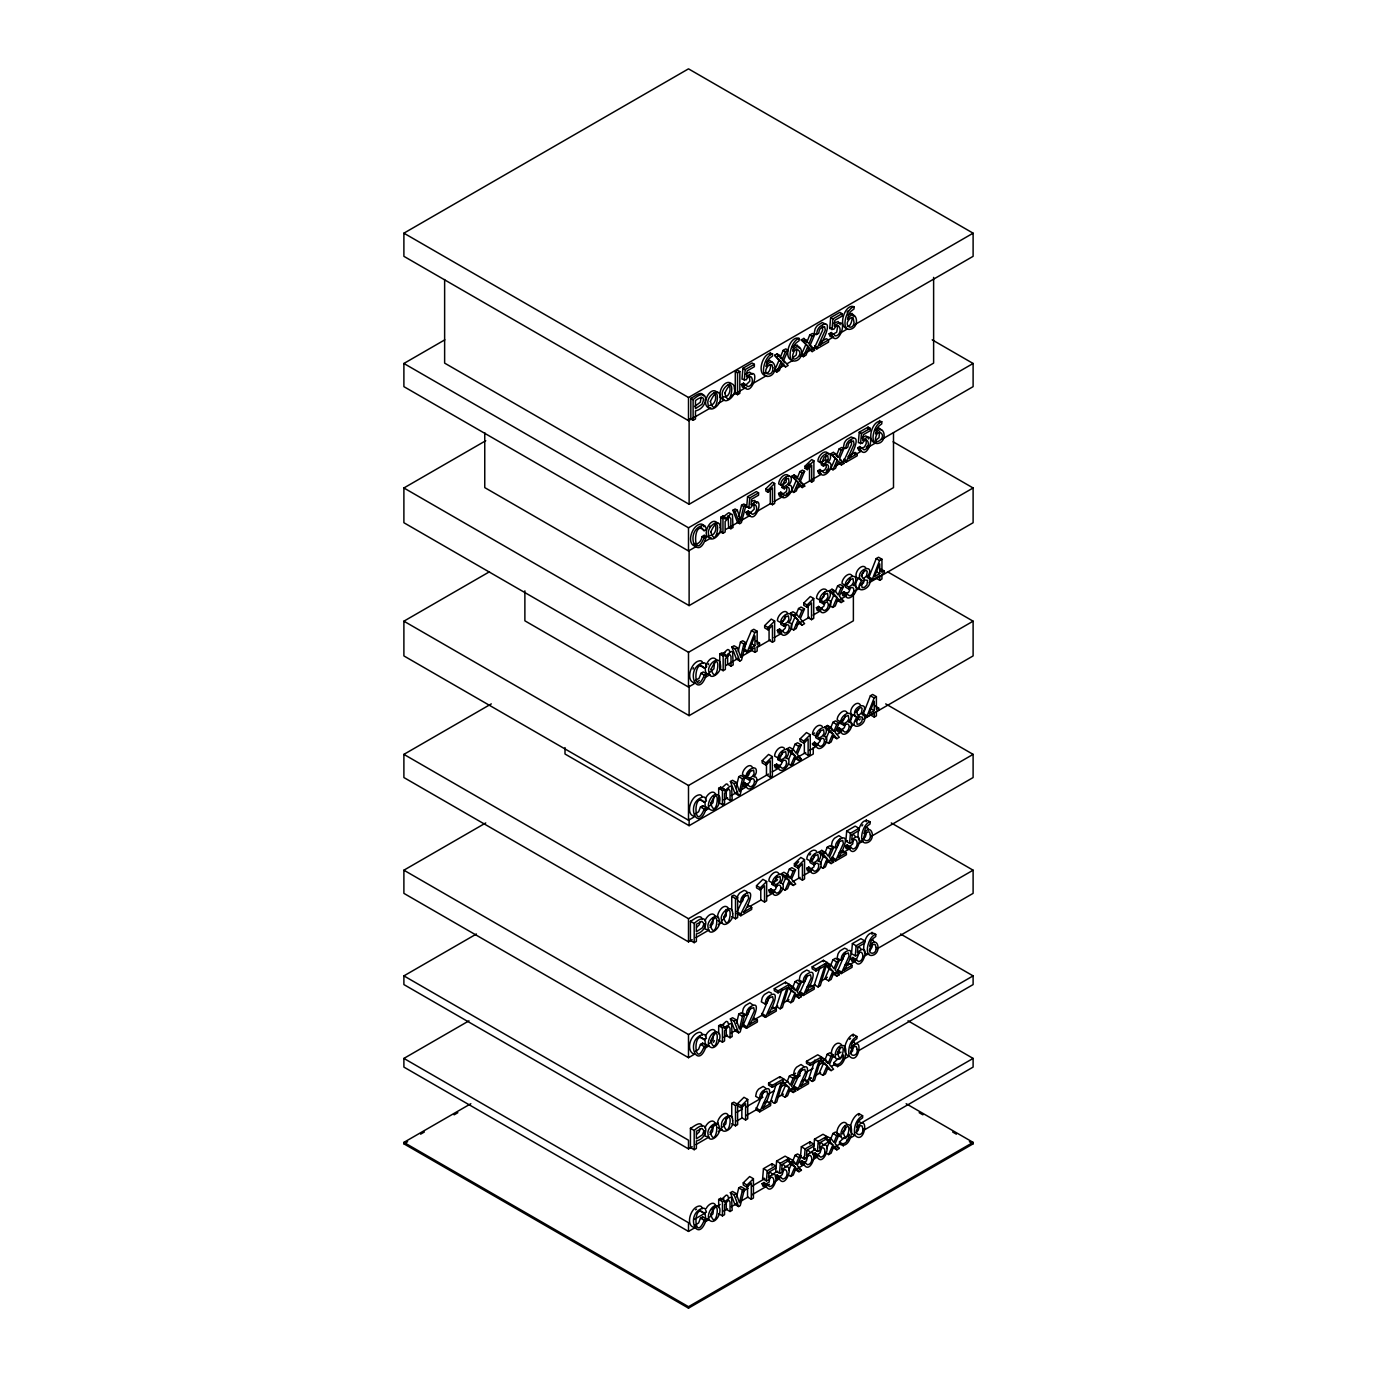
<?xml version="1.0" encoding="UTF-8"?>
<svg xmlns="http://www.w3.org/2000/svg" width="1377" height="1377" viewBox="0 0 1377 1377"><rect width="100%" height="100%" fill="white"/><g stroke="black" fill="none" stroke-linecap="round" stroke-linejoin="round"><path stroke-width="1.5" d="M737.952 900.937L740.465 902.383L741.291 898.492A6.816 3.924 -60 0 1 743.666 895.016C757.798 884.757 746.661 909.887 743.339 912.297L751.687 907.46L751.687 909.457L740.792 915.757L737.022 913.588M752.771 1004.883L749.914 1002.835L745.611 1005.382A6.816 3.924 -60 0 0 743.219 1008.859L742.392 1012.749L746.162 1014.918L746.988 1011.028A6.816 3.924 -60 0 1 749.363 1007.551C763.478 997.292 752.358 1022.423 749.019 1024.832L757.384 1019.996L757.384 1021.992L746.472 1028.292L742.719 1026.123L750.723 1007.448M771.447 993.092L768.848 991.905L764.545 994.452A6.816 3.924 -60 0 0 762.169 997.929L761.326 1001.819L765.096 1003.988L765.922 1000.098A6.816 3.924 -60 0 1 768.297 996.621C782.411 986.362 771.292 1011.493 767.953 1013.902L776.318 1009.066L776.318 1011.062L765.405 1017.362L761.653 1015.193L769.657 996.518M766.008 1088.432L763.151 1086.401L758.847 1088.949A6.816 3.924 -60 0 0 756.472 1092.426L755.646 1096.316L759.398 1098.485L760.242 1094.595A6.816 3.924 -60 0 1 762.617 1091.118C776.731 1080.859 765.595 1105.989 762.273 1108.382L770.621 1103.562L770.621 1105.559L759.725 1111.859L755.956 1109.69L763.977 1091.014M825.098 323.836L822.293 322.562L817.663 325.299A7.333 4.234 -60 0 0 815.098 329.034L814.203 333.217L816.475 334.525L817.37 330.342A7.333 4.234 -60 0 1 819.935 326.607C835.116 315.557 823.136 342.58 819.556 345.179L833.601 336.883M801.862 1069.137L793.84 1086.057L793.84 1087.813L797.61 1089.982L805.493 1072.494L804.822 1069.309L801.328 1070.618A3.907 2.255 -60 0 0 799.882 1072.803L799.4 1075.385L797.283 1076.607L793.531 1074.439L794.357 1070.549A6.816 3.924 -60 0 1 796.732 1067.072L801.035 1064.524L803.893 1066.573M809.332 971.215L806.733 970.028L802.43 972.575A6.816 3.924 -60 0 0 800.054 976.052L799.211 979.942L802.98 982.111L803.807 978.238A6.816 3.924 -60 0 1 806.182 974.744C820.296 964.485 809.177 989.615 805.838 992.025L814.203 987.206L814.203 989.185L803.29 995.485L799.538 993.316L807.421 975.828M797.283 1076.607L798.109 1072.735A6.816 3.924 -60 0 1 800.502 1069.241C814.616 1058.982 803.48 1084.112 800.157 1086.522L808.506 1081.702L808.506 1083.682L797.61 1089.982M853.912 438.161L851.21 436.939L846.752 439.573A7.057 4.079 -60 0 0 844.29 443.17L843.43 447.198L845.598 448.454L846.476 444.444A7.057 4.079 -60 0 1 848.938 440.829C863.551 430.192 852.019 456.217 848.576 458.713L857.234 453.722L857.234 455.787L845.943 462.311L843.757 461.054L851.554 444.255L851.244 439.624M841.777 837.664L838.92 835.632L834.617 838.163A6.816 3.924 -60 0 0 832.242 841.657L831.415 845.53L835.168 847.716L835.994 843.826A6.816 3.924 -60 0 1 838.386 840.331C852.501 830.073 841.364 855.203 838.042 857.613L846.39 852.793L846.39 854.79L835.495 861.073L831.725 858.904L839.247 842.69L839.54 838.989M847.216 949.355L844.617 948.168L840.314 950.698A6.816 3.924 -60 0 0 837.939 954.192L837.096 958.082L840.865 960.251L841.691 956.361A6.816 3.924 -60 0 1 844.067 952.884C858.181 942.608 847.062 967.738 843.722 970.148L852.088 965.329L852.088 967.325L841.175 973.608L837.423 971.439L845.426 952.781M746.317 776.766C744.923 770.896 757.574 762.703 756.283 772.377A6.007 3.477 -60 0 1 753.839 776.748L755.973 777.179C760.259 782.497 748.21 794.529 746.162 785.957L742.41 783.788L744.527 782.566L750.155 786.766C755.766 786.456 756.059 774.476 749.553 780.277L745.783 778.108L745.783 776.112L749.553 778.28L752.479 776.353L754.131 773.685L753.615 770.104L750.207 771.464L748.434 775.561L746.317 776.766L742.547 774.597C741.91 770.122 749.914 761.67 752.617 767.712M788.901 475.822C784.787 471.657 778.504 479.437 778.728 483.912L780.914 485.169C779.468 479.076 792.567 470.607 791.241 480.625A6.231 3.597 -60 0 1 788.711 485.134L790.914 485.599C795.355 491.09 782.859 503.552 780.759 494.687L778.573 493.431L780.776 492.157L784.89 495.531C790.708 495.186 791 482.793 784.253 488.801L782.084 487.544L782.084 485.479L786.164 482.174L786.301 477.01M787.868 613.677C785.062 607.446 776.817 616.173 777.489 620.786L780.879 622.748C779.451 616.689 792.481 608.238 791.155 618.221A6.197 3.58 -60 0 1 788.642 622.714L790.828 623.161C795.252 628.652 782.824 641.062 780.725 632.232L777.334 630.27L779.52 628.996L784.838 633.059C790.622 632.731 790.932 620.39 784.219 626.363L780.811 624.401L780.811 622.352L784.89 619.065L785.578 614.676M784.442 748.262C780.466 744.251 774.408 751.756 774.631 756.076L778.401 758.245C777.007 752.376 789.641 744.182 788.367 753.856A6.007 3.477 -60 0 1 785.923 758.228L788.04 758.658C792.343 763.977 780.277 776.008 778.246 767.437L774.476 765.268L776.611 764.046L782.239 768.246C787.851 767.936 788.143 755.956 781.637 761.756L777.867 759.588L777.867 757.591L781.809 754.407L782.67 751.515M779.003 874.085C776.301 868.044 768.297 876.512 768.934 880.987L772.704 883.156C771.309 877.269 783.961 869.094 782.67 878.767A6.007 3.477 -60 0 1 780.243 883.122L782.36 883.552C786.646 888.871 774.597 900.902 772.549 892.348L768.796 890.179L770.913 888.94L776.542 893.157C782.153 892.83 782.446 880.867 775.939 886.65L772.17 884.482L772.17 882.485L773.771 881.573M828.386 454.117C825.58 447.869 817.301 456.63 817.972 461.261L820.141 462.517C818.713 456.424 831.794 447.955 830.469 457.973A6.231 3.597 -60 0 1 827.956 462.483L830.142 462.947C834.582 468.438 822.103 480.9 819.986 472.036L817.818 470.779L820.021 469.505L824.117 472.879C829.935 472.535 830.245 460.142 823.498 466.149L821.312 464.892L821.312 462.827L825.391 459.522L826.097 455.116M826.665 590.165C822.568 586.034 816.32 593.78 816.544 598.238L819.952 600.183C818.523 594.124 831.553 585.69 830.228 595.656A6.197 3.58 -60 0 1 827.715 600.165L829.901 600.613C834.324 606.087 821.897 618.497 819.797 609.667L816.406 607.705L818.592 606.448L823.911 610.51C829.694 610.166 829.987 597.825 823.274 603.797L819.883 601.852L819.883 599.787L823.945 596.499L824.651 592.11M815.528 746.541L812.464 744.492L814.495 742.169L820.107 746.386C825.735 746.059 826.028 734.096 819.504 739.879L815.752 737.711L815.752 735.714L819.504 737.9L822.43 735.955L824.1 733.287L823.584 729.707L820.158 731.067L818.386 735.163L816.286 736.385L812.516 734.216C812.292 729.896 818.351 722.374 822.327 726.402M816.286 736.385C814.891 730.498 827.525 722.323 826.252 731.996A6.007 3.477 -60 0 1 823.807 736.351L825.925 736.781C830.211 742.1 818.162 754.131 816.131 745.577L812.361 743.408M816.647 851.296C812.671 847.285 806.595 854.79 806.819 859.11L810.588 861.279C809.194 855.392 821.845 847.216 820.554 856.89A6.007 3.477 -60 0 1 818.11 861.245L820.244 861.692C824.53 866.994 812.464 879.042 810.433 870.471L806.681 868.302L808.798 867.08L814.427 871.28C820.038 870.952 820.331 858.99 813.824 864.79L810.055 862.604L810.055 860.625L813.996 857.441L814.857 854.549M852.449 576.395C849.661 570.164 841.416 578.891 842.07 583.504L845.461 585.466C844.032 579.39 857.062 570.956 855.754 580.922A6.197 3.58 -60 0 1 853.224 585.432L855.41 585.879C859.833 591.353 847.406 603.763 845.306 594.933L841.915 592.971L844.101 591.714L849.42 595.776C855.22 595.432 855.513 583.091 848.8 589.081L845.409 587.118L845.409 585.053L849.471 581.765L850.349 578.805M847.32 713.045C844.617 706.986 836.614 715.455 837.25 719.93L841.02 722.099C839.626 716.212 852.277 708.036 850.986 717.71A6.007 3.477 -60 0 1 848.559 722.064L850.676 722.495C854.962 727.813 842.913 739.845 840.865 731.29L837.113 729.121L839.23 727.882L844.858 732.099C850.47 731.772 850.762 719.81 844.256 725.593L840.486 723.424L840.486 721.428L844.428 718.243L845.289 715.369M741.36 384.424L743.632 385.715C751.205 400.673 762.841 362.306 746.575 376.868L747.109 370.912L754.355 366.73L754.355 364.303L752.083 362.994L742.909 368.296L741.996 379.123L746.093 379.914C752.066 369.742 755.698 385.25 747.9 386.61L743.511 383.167L741.36 384.424L742.41 387.178L744.785 387.78M744.268 380.431L745.181 369.604L754.355 364.303M746.678 507.115L747.556 496.684L756.386 491.589L758.572 492.846L758.572 495.186L751.584 499.214L751.067 504.946C766.731 490.935 755.543 527.873 748.245 513.483L746.059 512.21L748.124 511.022L752.358 514.327C759.863 513.019 756.369 498.095 750.603 507.889L746.678 507.115L748.434 506.633M748.864 508.371L749.742 497.958L758.572 492.846M829.729 328.466L830.641 317.639L839.815 312.355L842.087 313.663L842.087 316.09L834.841 320.256L834.29 326.211C850.573 311.65 838.937 350.033 831.364 335.076L829.092 333.768L831.243 332.528L835.632 335.954C843.43 334.594 839.798 319.103 833.825 329.275L829.729 328.466L831.553 327.967M832.001 329.774L832.913 318.948L842.087 313.663M762.617 1178.729L763.46 1168.66L771.998 1163.737L775.75 1165.906L775.75 1168.161L769.02 1172.051L768.521 1177.576C783.651 1164.047 772.841 1199.728 765.784 1185.821L762.032 1183.652L764.028 1182.499L769.76 1186.647C777.007 1185.373 773.633 1170.966 768.073 1180.416L766.387 1180.898L762.617 1178.729L764.321 1178.247M766.387 1180.898L767.23 1170.829L775.75 1165.906M775.165 1176.061L778.934 1178.23C785.974 1192.138 796.784 1156.456 781.654 1169.985L782.17 1164.46L788.901 1160.57L788.901 1158.315L785.131 1156.146L776.611 1161.069L775.767 1171.139L779.52 1173.307L781.224 1172.843C786.783 1163.376 790.14 1177.783 782.911 1179.056L777.162 1174.908L775.337 1177.146M779.52 1173.307L780.363 1163.238L788.901 1158.315M857.751 447.732L859.937 448.988C867.235 463.395 878.44 426.44 862.777 440.451L863.293 434.719L870.264 430.708L870.264 428.367L868.078 427.111L859.248 432.206L858.37 442.637L862.312 443.394C868.061 433.6 871.555 448.523 864.05 449.849L859.833 446.527L857.751 447.732L858.766 450.399L861.055 450.967M799.917 1161.775L803.669 1163.944C810.726 1177.851 821.535 1142.17 806.406 1155.699L806.905 1150.174L813.635 1146.284L813.635 1144.029L809.883 1141.86L801.345 1146.783L800.502 1156.852L804.271 1159.021L805.958 1158.556C811.518 1149.089 814.891 1163.496 807.645 1164.77L801.913 1160.622L799.917 1161.775L800.88 1164.357L803.101 1164.908M860.556 443.893L861.434 433.462L870.264 428.367M804.271 1159.021L805.115 1148.952L813.635 1144.029M813.652 1149.261L814.495 1139.192L823.016 1134.269L826.785 1136.455L826.785 1138.71L820.055 1142.583L819.539 1148.125C834.669 1134.596 823.859 1170.261 816.819 1156.353L813.05 1154.184L815.046 1153.031L820.778 1157.179C828.025 1155.905 824.668 1141.499 819.108 1150.965L817.404 1151.43L813.652 1149.261L815.339 1148.797M817.404 1151.43L818.248 1141.378L826.785 1136.455M845.839 841.123L846.683 831.054L855.203 826.131L858.973 828.3L858.973 830.555L852.243 834.445L851.743 839.97C866.856 826.441 856.064 862.122 849.007 848.215L845.254 846.046L847.251 844.893L852.983 849.041C860.229 847.767 856.855 833.36 851.296 842.827L849.609 843.292L845.839 841.123L847.526 840.641M849.609 843.292L850.452 833.223L858.973 828.3M850.934 958.581L854.704 960.75C861.744 974.658 872.553 938.976 857.423 952.505L857.94 946.98L864.67 943.09L864.67 940.835L860.9 938.666L852.38 943.589L851.537 953.659L855.289 955.827L856.976 955.363C862.553 945.896 865.909 960.303 858.663 961.576L852.931 957.428L850.934 958.581L851.898 961.163L854.119 961.714M855.289 955.827L856.133 945.758L864.67 940.835M704.955 801.225L705.162 806.268L708.139 808.402M704.955 1038.654L705.162 1043.697L708.139 1045.849M704.955 1212.397L705.644 1218.404L709.207 1219.333M717.658 1124.527C716.16 1119.019 726.195 1107.934 728.812 1116.609M745.026 894.912L737.022 911.832L740.792 914.001L740.792 915.757M783.513 1170.209L782.205 1174.667L779.141 1176.887M821.398 1148.332L820.09 1152.79L817.026 1155.01M866.563 832.637L865.29 837.078L862.828 839.092M859.282 952.729L856.821 958.444L853.947 959.321L852.931 957.428M859.11 1126.506L858.284 1130.156L856.046 1132.669M750.844 778.693L749.57 782.463L746.386 784.597M786.026 625.003L785.183 628.222L782.773 630.563L780.398 630.993L779.52 628.996M782.911 760.173L781.12 764.545L777.471 765.973M777.23 885.067L775.423 889.456L771.774 890.885M825.098 602.438L823.79 606.345L820.503 608.548M820.795 738.296L819.986 741.411L817.645 743.683L815.356 744.114L814.495 742.169M815.115 863.19L813.841 866.976L810.657 869.111M850.607 587.704L848.748 592.23L844.996 593.711M845.547 724.009L844.273 727.796L841.089 729.93M864.016 570.835L861.141 575.879M700.205 921.523L699.258 924.828L696.573 927.341M700.205 1128.555L699.258 1131.86L696.573 1134.373M750.585 770.036L747.384 775.199M776.972 876.426L775.096 880.557M820.554 729.655L819.694 732.53L815.752 735.714M703.957 536.944L704.198 535.309L706.384 536.565C697.709 564.518 683.216 531.384 702.528 525.377A7.711 4.458 -60 0 1 705.196 526.134L706.384 529.37L704.095 530.696L700.635 526.72M694.903 680.737L699.103 678.241L700.996 673.284L703.268 671.959L706.659 673.921C698.019 701.754 683.612 668.774 702.821 662.785A7.677 4.441 -60 0 1 705.472 663.542L706.659 666.761L704.387 668.086L700.996 666.124L700.532 664.334M702.425 807.283L702.666 805.7L706.435 807.869C698.053 834.858 684.076 802.877 702.7 797.076A7.453 4.303 -60 0 1 705.282 797.799L706.435 800.932L704.232 802.206L700.463 800.037M702.425 1044.713L702.666 1043.146L706.435 1045.315C698.053 1072.287 684.076 1040.306 702.7 1034.506A7.453 4.303 -60 0 1 705.282 1035.246L706.435 1038.378L704.232 1039.652L700.463 1037.466L700.015 1035.745M702.425 1218.456L702.666 1216.872L706.435 1219.041C698.053 1246.03 684.076 1214.049 702.7 1208.249A7.453 4.303 -60 0 1 705.282 1208.972L706.435 1212.104L704.232 1213.378L700.463 1211.209L700.015 1209.488M704.198 535.309L701.909 536.634C701.891 540.094 698.156 545.567 694.387 543.502M706.384 536.565L704.095 537.891C692.872 563.486 692.648 517.614 704.095 530.696M706.659 673.921L704.387 675.246C693.216 700.721 692.992 655.056 704.387 668.086M702.666 805.7L700.463 806.974L698.621 811.793L694.559 814.22M706.435 807.869L704.232 809.142C693.956 833.55 692.528 789.864 704.232 802.206M702.666 1043.146L700.463 1044.42L698.621 1049.222L695.402 1051.512M706.435 1045.315L704.232 1046.589C693.956 1070.979 692.528 1027.294 704.232 1039.652M702.666 1216.872L700.463 1218.146L698.621 1222.965L694.559 1225.392M706.435 1219.041L704.232 1220.315C693.956 1244.722 692.528 1201.037 704.232 1213.378M736.798 898.906L737.538 896.324A6.816 3.924 -60 0 1 739.914 892.847L744.217 890.299L746.816 891.487M738.829 516.564L741.549 505.273L743.787 503.982L745.973 505.239L741.377 522.675L739.707 523.639L737.521 522.382L732.891 510.265L735.129 508.974L737.315 510.23L740.568 519.714L738.382 518.458M740.568 519.714L743.735 506.529L745.973 505.239M738.21 651.441L740.465 642.061L742.685 640.77L746.076 642.732L741.514 660.099L739.845 661.046L736.454 659.084L731.841 647.035L734.061 645.744L737.452 647.706L740.706 657.139L743.855 644.006L746.076 642.732M736.11 787.61L738.743 776.697L740.895 775.458L744.664 777.626L740.224 794.46L738.606 795.39L734.853 793.221L730.378 781.534L732.53 780.277L736.299 782.446L739.432 791.603L742.496 778.866L744.664 777.626M736.557 1023.231L738.743 1014.143L740.895 1012.887L744.664 1015.056L740.224 1031.907L738.606 1032.836L734.853 1030.65L730.378 1018.963L732.53 1017.723L736.299 1019.892L739.432 1029.049L742.496 1016.312L744.664 1015.056M736.557 1196.974L738.743 1187.869L740.895 1186.63L744.664 1188.799L740.224 1205.632L738.606 1206.562L734.853 1204.393L730.378 1192.706L732.53 1191.449L736.299 1193.618L739.432 1202.775L742.496 1190.038L744.664 1188.799M782.05 989.34L776.421 1006.656L780.191 1008.825L782.411 1007.551L789.296 984.348L785.527 982.18L774.287 988.669L774.287 990.683L778.057 992.851L787.059 987.653L780.191 1008.825M776.353 1083.819L770.741 1101.152L774.494 1103.321L776.714 1102.048L783.599 1078.845L779.847 1076.676L768.607 1083.165L768.607 1085.179L772.359 1087.348L781.361 1082.15L774.494 1103.321M819.935 967.463L814.306 984.779L818.076 986.948L820.296 985.674L827.181 962.489L823.412 960.303L812.172 966.809L812.172 968.806L815.941 970.974L824.943 965.776L818.076 986.948M812.378 1081.444L819.246 1060.273L810.244 1065.471L806.474 1063.302L806.474 1061.306L817.731 1054.799L821.484 1056.985L814.599 1080.17L812.378 1081.444L808.626 1079.275L814.857 1060.032M783.117 350.395L780.157 357.71L782.429 359.018L785.372 351.703L788.023 350.171L785.768 348.863L783.117 350.395L785.372 351.703M807.834 347.641L812.155 351.6L814.771 350.085L810.296 344.904L814.65 334.8L812.378 333.492L809.728 335.024L806.767 342.339L803.858 338.415L801.225 339.93L807.851 346.315L803.359 356.677L801.087 355.369L805.579 345.007M814.65 334.8L811.982 336.332L809.039 343.648L803.858 338.415M693.027 669.102L693.56 667.759M708.191 664.781L708.621 663.714M797.025 478.645L799.865 471.605L802.43 470.125L804.598 471.382L800.416 481.107L804.736 486.098L802.206 487.561L798.058 483.74M804.598 471.382L802.051 472.862L799.211 479.902L794.219 474.858L791.689 476.322L798.058 482.466L793.737 492.45L791.551 491.176L795.872 481.21M839.109 448.954L836.269 455.976L838.438 457.25L841.278 450.21L843.843 448.73L841.657 447.473L839.109 448.954L841.278 450.21M795.699 615.536L798.54 608.531L801.07 607.05L804.478 609.013L800.295 618.703L804.598 623.661L802.085 625.124L798.677 623.161M804.478 609.013L801.93 610.493L799.09 617.498L796.302 613.729L792.911 611.767L790.381 613.23L797.954 620.063L793.651 629.995L790.26 628.032M837.595 585.965L835.478 591.232L832.844 592.626L829.453 590.664L831.983 589.218L835.374 591.181L838.163 594.933L841.003 587.927L843.533 586.464L840.142 584.502L837.595 585.965L841.003 587.927M792.309 750.981L795.045 744.2L797.507 742.771L801.276 744.94L797.231 754.338L801.397 759.14L798.953 760.552L795.183 758.383M801.276 744.94L798.798 746.368L796.061 753.167L793.359 749.518L789.589 747.332L787.145 748.744L791.19 753.477L794.959 755.646L790.777 765.268L788.281 763.822M830.865 727.417L832.93 722.323L835.391 720.894L839.161 723.063L835.116 732.461L839.282 737.28L836.837 738.692L833.068 736.506M831.433 729.844L833.946 731.29L836.682 724.491L839.161 723.063M789.348 869.094L786.611 875.892L790.364 878.061L793.118 871.262L795.579 869.834L791.827 867.665L789.348 869.094L793.118 871.262M825.184 852.311L827.233 847.216L829.711 845.788L833.464 847.974L829.419 857.355L833.584 862.174L831.14 863.586L827.388 861.417M833.464 847.974L831.002 849.385L828.248 856.184L825.546 852.535L821.776 850.366L819.332 851.778L823.377 856.511L827.147 858.68L822.981 868.302L820.468 866.856M792.309 988.428L795.045 981.629L797.507 980.2L801.276 982.369L797.231 991.767L801.397 996.587L798.953 997.998L795.183 995.829M793.548 989.151L796.061 990.597L798.798 983.798L801.276 982.369M832.93 959.752L830.176 966.551L827.474 962.902L831.243 965.07L833.946 968.719L836.682 961.921L839.161 960.509L835.391 958.34L832.93 959.752L836.682 961.921M787.3 1081.22L789.348 1076.126L791.827 1074.697L795.579 1076.866L791.534 1086.264L795.699 1091.083L793.255 1092.495L789.503 1090.326M795.579 1076.866L793.118 1078.294L790.364 1085.093L787.661 1081.444L783.909 1079.275M825.184 1059.343L827.233 1054.248L829.711 1052.82L833.464 1055.006L829.419 1064.404L833.584 1069.206L831.14 1070.618L827.388 1068.449M825.752 1061.77L828.248 1063.216L831.002 1056.417L833.464 1055.006M792.309 1162.154L795.045 1155.372L797.507 1153.943L801.276 1156.112L797.231 1165.51L801.397 1170.312L798.953 1171.724L795.183 1169.555M793.548 1162.877L796.061 1164.322L798.798 1157.541L801.276 1156.112M830.176 1140.294L832.93 1133.495L835.391 1132.066L839.161 1134.235L835.116 1143.633L839.282 1148.435L836.837 1149.847L833.068 1147.678M839.161 1134.235L836.682 1135.664L833.946 1142.462L831.243 1138.813L827.474 1136.645L825.03 1138.056L829.074 1142.772L832.844 1144.941L828.661 1154.58L824.909 1152.394M858.353 709.086L855.754 712.529M744.527 646.966L751.446 630.614L753.77 629.272L757.161 631.234L757.161 644.402L759.536 643.025L759.536 645.073L757.161 646.45L757.161 651.063L754.975 652.319L751.584 650.357L751.584 647.293M747.16 650.753L743.769 648.791L743.769 650.271L747.16 652.233L754.837 632.577L757.161 631.234M879.748 580.285L879.748 575.689L871.934 580.199L868.543 578.237L876.22 558.58L878.543 557.237L881.934 559.2L881.934 572.367L884.327 570.99L884.327 573.039L881.934 574.416L881.934 579.011L879.748 580.285L876.357 578.323M871.934 580.199L879.61 560.542L881.934 559.2M874.257 717.073L874.257 712.615L866.684 716.987L862.931 714.818L870.384 695.764L872.622 694.456L876.392 696.642L876.392 709.396L878.698 708.071L878.698 710.05L876.392 711.393L876.392 715.851L874.257 717.073L870.505 714.904M866.684 716.987L874.137 697.932L876.392 696.642M788.023 350.171L783.685 360.275L788.16 365.456L785.527 366.97L781.224 363.012M843.843 448.73L839.66 458.455L843.981 463.447L841.433 464.91L839.264 463.653M705.489 799.125C706.246 795.304 712.838 788.728 715.644 794.15M843.533 586.464L839.368 596.155L843.671 601.112L841.14 602.558L837.75 600.613M705.024 921.006C705.781 917.185 712.374 910.627 715.179 916.032M705.489 1036.571C706.246 1032.733 712.838 1026.175 715.644 1031.58M795.579 869.834L791.534 879.232L795.699 884.051L793.255 885.463L789.503 883.277M705.024 1128.056C705.781 1124.217 712.374 1117.659 715.179 1123.064M839.161 960.509L835.116 969.907L839.282 974.709L836.837 976.121L833.068 973.952M782.429 359.018L777.248 353.786L774.614 355.3L778.969 360.378L774.476 370.74L776.748 372.048L779.382 370.516L782.463 362.994L785.527 366.97M776.748 372.048L781.241 361.686L774.614 355.3M838.438 457.25L833.464 452.207L830.933 453.67L835.116 458.558L830.796 468.524L832.982 469.798L835.529 468.318L838.49 461.071L841.433 464.91M832.982 469.798L837.302 459.815L830.933 453.67M790.966 626.38L794.563 618.101M829.453 590.664L833.636 595.535L829.333 605.467L832.724 607.429L835.254 605.966L838.197 598.754L841.14 602.558M832.724 607.429L837.027 597.498L832.844 592.626M788.694 759.243L791.19 753.477M825.735 739.311L829.074 731.6L825.03 726.884L827.474 725.472L831.243 727.641L833.946 731.29M824.909 741.222L828.661 743.408L832.844 733.769L828.799 729.053L825.03 726.884M782.997 884.154L785.492 878.371L781.447 873.655L783.909 872.243L787.661 874.412L790.364 878.061M781.327 888.01L785.097 890.179L789.262 880.54L785.217 875.824L781.447 873.655M820.055 864.205L823.377 856.511M788.487 987.757L791.19 990.906L787.024 1000.545L790.777 1002.714L793.238 1001.286L796.095 994.297L798.953 997.998M790.777 1002.714L794.959 993.092L788.401 986.913M824.909 978.668L829.074 969.047L825.03 964.313L828.799 966.482L832.844 971.215L828.661 980.837L824.909 978.668L827.353 977.24M782.807 1082.253L785.492 1085.403L781.327 1095.042L785.097 1097.211L787.541 1095.782L790.398 1088.794L793.255 1092.495M785.097 1097.211L789.262 1087.572L782.704 1081.41M820.692 1060.393L823.377 1063.543L819.212 1073.165L822.981 1075.334L825.425 1073.922L828.283 1066.917L831.14 1070.618M822.981 1075.334L827.147 1065.712L820.589 1059.533M788.694 1170.416L791.19 1164.649L787.145 1159.916L790.914 1162.102L794.959 1166.818L790.777 1176.44L788.281 1174.994M826.579 1148.556L829.074 1142.772M820.881 341.789L826.286 338.69L828.541 339.999L828.541 342.133L816.819 348.897L814.547 347.589L822.654 330.153L822.327 325.351M816.819 348.897L825.305 330.084L824.582 326.659L820.812 328.087A4.217 2.427 -60 0 0 819.281 330.411L818.747 333.217L816.475 334.525M845.943 462.311L854.101 444.186L853.413 440.898L849.781 442.258A4.045 2.341 -60 0 0 848.301 444.513L847.802 447.198L845.598 448.454M740.792 914.001L748.675 898.269L748.004 895.067L744.509 896.393A3.907 2.255 -60 0 0 743.064 898.561L742.582 901.16L740.465 902.383M835.495 861.073L843.378 843.585L842.707 840.4L839.213 841.726A3.907 2.255 -60 0 0 837.767 843.894L837.285 846.494L835.168 847.716M746.472 1028.292L754.372 1010.804L753.701 1007.62L750.19 1008.928A3.907 2.255 -60 0 0 748.761 1011.097L748.262 1013.696L746.162 1014.918M765.405 1017.362L773.306 999.874L772.635 996.673L769.123 997.998A3.907 2.255 -60 0 0 767.695 1000.167L767.213 1002.766L765.096 1003.988M803.29 995.485L811.191 977.997L810.519 974.813L807.008 976.121A3.907 2.255 -60 0 0 805.579 978.307L805.097 980.906L802.98 982.111M759.725 1111.859L767.609 1094.354L766.937 1091.169L763.443 1092.495A3.907 2.255 -60 0 0 762.015 1094.663L761.515 1097.262L759.398 1098.485M841.175 973.608L849.075 956.12L848.404 952.936L844.893 954.261A3.907 2.255 -60 0 0 843.464 956.43L842.982 959.029L840.865 960.251M859.575 719.999L860.212 718.828M709.568 527.03L710.102 526.066M721.909 654.609L727.504 649.6A4.458 2.582 -60 0 1 729.225 650.323L729.741 652.01M866.357 447.284L867.149 446.045M713.355 1042.406L714.491 1040.651M706.349 1208.317C707.623 1205.15 713.544 1200.503 715.644 1205.305M838.3 1058.517L833.825 1062.665L833.825 1064.731C842.862 1070.704 848.043 1053.439 844.91 1046.486C839.006 1041.614 832.242 1054.524 836.527 1059.274L839.987 1059.085L843.585 1054.989C843.843 1059.67 838.713 1068.208 833.825 1062.665M843.998 1137.746L839.522 1141.912L839.522 1143.977C848.559 1149.95 853.74 1132.686 850.607 1125.715C844.703 1120.844 837.939 1133.753 842.225 1138.521L845.685 1138.314L849.282 1134.218C849.523 1138.917 844.394 1147.454 839.522 1141.912M826.407 470.452L827.216 469.299M723.717 516.495L728.536 512.846A4.475 2.582 -60 0 1 730.258 513.587L730.585 514.309M809.762 855.014L810.709 853.792M861.933 580.354L860.143 579.579C855.22 568.89 877.08 562.453 867.08 577.411L869.197 578.116C874.636 589.511 850.693 596.344 861.933 580.354L858.542 578.392C855.874 580.543 853.568 588.461 858.904 588.289M856.993 717.142L855.255 716.401C850.487 706.022 871.675 699.791 861.985 714.284L864.033 714.973C869.317 726.023 846.098 732.65 856.993 717.142L853.241 714.973L852.07 716.453L850.452 721.29L852.69 724.612M786.25 494.136L787.162 493.104M772.463 504.722L772.463 487.871L768.039 492.295L765.87 491.038L765.87 488.749L772.48 482.208L774.666 483.465L774.666 503.466L772.463 504.722L770.277 503.466L770.277 488.732M768.039 492.295L768.039 490.005L774.666 483.465M811.69 482.07L811.69 465.219L807.283 469.643L805.097 468.387L805.097 466.097L811.724 459.557L813.893 460.813L813.893 480.814L811.69 482.07L809.521 480.814L809.521 466.08M807.283 469.643L807.283 467.354L813.893 460.813M772.463 642.216L772.463 625.451L768.056 629.84L764.665 627.878L764.665 625.606L771.258 619.082L774.649 621.044L774.649 640.959L772.463 642.216L769.072 640.271L769.072 627.671M768.056 629.84L768.056 627.551L774.649 621.044M811.535 619.667L811.535 602.885L807.129 607.291L803.738 605.329L803.738 603.04L810.33 596.534L813.721 598.496L813.721 618.393L811.535 619.667L808.144 617.705L808.144 605.123M807.129 607.291L807.129 605.002L813.721 598.496M770.242 777.144L770.242 760.861L765.973 765.13L762.204 762.961L762.204 760.741L768.607 754.424L772.359 756.61L772.359 775.905L770.242 777.144L766.473 774.958L766.473 762.755M765.973 765.13L765.973 762.91L772.359 756.61M808.127 755.267L808.127 739.001L803.858 743.27L800.089 741.084L800.089 738.881L806.474 732.564L810.244 734.733L810.244 754.045L808.127 755.267L804.357 753.099L804.357 740.895M803.858 743.27L803.858 741.05L810.244 734.733M764.545 902.038L764.545 885.772L760.276 890.041L756.524 887.855L756.524 885.652L762.91 879.335L766.662 881.504L766.662 900.816L764.545 902.038L760.775 899.869L760.775 889.697M760.276 890.041L760.276 887.821L766.662 881.504M802.43 880.161L802.43 863.895L798.161 868.164L794.409 865.995L794.409 863.775L800.794 857.458L804.547 859.627L804.547 878.939L802.43 880.161L798.66 877.992L798.66 867.82M798.161 868.164L798.161 865.944L804.547 859.627M731.738 1123.666L735.507 1125.835L737.624 1124.613L737.59 1103.614L743.976 1097.297L747.728 1099.466L747.728 1118.778L745.611 1120L741.842 1117.831L741.842 1105.628M737.59 1105.834L741.342 1108.003L741.342 1105.783L747.728 1099.466M751.291 1199.247L751.291 1182.963L747.04 1187.232L743.27 1185.063L743.27 1182.843L749.656 1176.543L753.426 1178.712L753.426 1198.007L751.291 1199.247L747.539 1197.061L747.539 1184.874M747.04 1187.232L747.04 1185.029L753.426 1178.712M805.097 468.387L809.521 463.963M794.409 865.995L798.66 861.727M741.342 1108.003L745.611 1103.734L745.611 1120M869.868 950.87L872.054 947.083L872.037 943.52M792.068 347.486L793.1 346.539M874.963 430.433L879.094 428.058L881.659 430.037M768.4 1185.184L769.433 1184.272M698.087 681.408L699.292 680.393M836.579 1054.696L839.316 1051.529L839.609 1047.174M842.259 1133.925L845.53 1129.433L845.03 1125.646M855.754 721.686L858.078 719.396L858.697 715.007M724.078 653.541L725.077 652.801M722.839 1025.28L723.82 1024.557M722.839 1199.006L723.82 1198.3M745.714 374.062L749.484 372.134L752.255 374.131M833.429 323.423L838.128 321.547L840.245 324.662M861.933 437.766L865.582 435.907L867.803 436.939M709.947 927.496L712.907 923.519L713.2 917.943M709.947 1134.528L712.494 1131.584L713.389 1125.87M850.349 1053.422L852.604 1050.926L853.206 1045.591M695.557 1209.781L696.555 1209.092M766.49 361.91L769.743 360.378L772.428 362.444M847.991 314.851L852.122 313.422L854.188 316.538M710.825 407.764L688.5 420.656L403.891 256.329L403.891 233.178L688.5 68.85L973.109 233.178L973.109 256.329L854.067 325.075M695.936 546.669L688.5 550.955L403.891 386.644L403.891 363.476L444.805 339.844M694.077 683.835L688.5 687.054L403.891 522.726L403.891 487.974L485.737 440.726M403.891 233.178L688.5 397.488L973.109 233.178M735.284 371.566L737.556 370.258L739.828 371.566L739.828 393.357L737.538 394.665L735.284 393.357L735.284 371.566L737.538 372.874L739.828 371.566M690.841 398.349L693.113 399.657C709.516 384.493 709.121 408.229 695.471 410.88L695.471 418.969L693.113 420.329L690.841 419.021L690.841 398.349C693.767 397.247 701.564 389.657 703.613 395.939M772.514 353.803C763.839 355.679 758.331 381.068 770.69 375.697C779.606 370.861 772.927 353.992 766.06 366.54L767.161 361.91A7.419 4.286 -60 0 1 769.709 358.123L772.514 356.023L772.514 353.803C763.547 350.085 755.68 374.303 766.008 375.766M799.125 338.432C790.45 340.308 784.942 365.697 797.3 360.326C806.216 355.507 799.538 338.622 792.67 351.169L793.772 346.539A7.419 4.286 -60 0 1 796.319 342.77L799.125 340.67L799.125 338.432C790.157 334.714 782.291 358.932 792.618 360.395M854.015 306.744C845.34 308.62 839.832 334.009 852.191 328.638C861.107 323.819 854.428 306.933 847.543 319.481L848.662 314.851A7.419 4.286 -60 0 1 851.21 311.082L854.015 308.982L854.015 306.744C845.048 303.026 837.182 327.244 847.509 328.724M776.886 356.609L779.52 355.094M801.225 339.93L803.497 341.238L806.13 339.723M694.61 406.525L700.342 402.187L701.1 397.11M743.632 385.715L745.783 384.476M831.364 335.076L833.515 333.836M718.26 403.478L723.837 400.259M731.29 395.956L746.162 387.367M751.756 384.149L766.628 375.542M774.063 371.256L783.375 365.886M787.093 363.735L792.67 360.516M800.106 356.213L814.995 347.624M841.037 332.597L846.614 329.361M803.359 356.677L806.01 355.146L809.074 347.624L812.155 351.6M694.077 817.026L688.5 820.244L403.891 655.917L403.891 621.182L489.455 571.782M444.633 279.548L444.633 363.115L689.12 504.275L933.623 363.115L933.623 277.397M403.891 363.476L688.5 527.787L973.109 363.476L973.109 386.644L881.968 439.263M881.762 421.723C873.397 423.514 868.095 447.973 880.006 442.809C888.578 438.144 882.158 421.896 875.531 433.979L876.598 429.521A7.143 4.131 -60 0 1 879.06 425.889L881.762 423.858L881.762 421.723C873.121 418.126 865.548 441.449 875.479 442.86M730.843 528.751L730.843 518.974L729.414 516.857L725.145 521.504L725.145 532.038L722.959 533.312L720.773 532.056L720.773 517.253L722.856 516.065L725.025 517.322L725.111 519.146L730.722 514.103A4.475 2.582 -60 0 1 732.444 514.843L733.029 527.494L730.843 528.751L728.657 527.494L728.037 515.721M720.773 517.253L722.959 518.527L725.025 517.322M732.891 510.265L735.077 511.521L737.315 510.23M780.914 485.169L783.1 483.912L784.942 479.661L788.47 478.267L789.004 481.984L787.283 484.738L784.253 486.735L782.084 485.479M791.689 476.322L793.875 477.578L796.405 476.115M820.141 462.517L822.344 461.261L824.169 457.009L827.715 455.615L828.248 459.316L826.527 462.087L823.498 464.083L821.312 462.827M833.102 454.926L835.632 453.463M782.084 487.544L783.72 486.597M748.245 513.483L750.31 512.278M780.759 494.687L782.962 493.414M819.986 472.036L822.189 470.762M859.937 448.988L862.019 447.8M848.129 456.458L855.048 452.465L857.234 453.722M737.521 522.382L739.191 521.418M705.248 541.299L710.825 538.063M716.401 534.844L721.978 531.625M725.696 529.474L749.88 515.514M757.333 511.228L770.345 503.707M774.063 501.555L783.375 496.185M788.952 492.966L792.67 490.814M796.388 488.663L820.572 474.704M828.025 470.4L831.742 468.266M835.46 466.115L844.755 460.744M857.785 453.222L861.503 451.071M868.939 446.785L876.392 442.482M793.737 492.45L796.285 490.969L799.245 483.723L802.206 487.561M692.218 939.716L688.5 941.868L403.891 777.54L403.891 754.372L491.314 703.888M484.756 432.722L484.756 487.613L689.12 605.605L893.501 487.613L893.501 432.722M403.891 487.974L688.5 652.302L973.109 487.974L973.109 522.726L868.939 582.867M731.015 666.141L731.015 656.399L729.603 654.299L725.352 658.929L725.352 669.429L723.166 670.685L719.775 668.723L719.775 653.989L721.841 652.801L725.231 654.763L725.3 656.571L730.894 651.545A4.458 2.582 -60 0 1 732.616 652.285L733.201 664.884L731.015 666.141L727.624 664.196L727.624 654.436M719.775 653.989L723.166 655.951L725.231 654.763M731.841 647.035L735.232 648.997L737.452 647.706M790.381 613.23L793.789 615.192L796.302 613.729M780.879 622.748L783.048 621.492L784.89 617.257L788.419 615.863L788.935 619.564L787.231 622.318L784.219 624.315L780.811 622.352M819.952 600.183L822.121 598.926L823.962 594.709L827.474 593.315L828.007 597.016L826.303 599.752L823.274 601.749L819.883 599.787M845.461 585.466L847.647 584.192L849.471 579.975L853 578.581L853.533 582.282L851.812 585.036L848.8 587.015L845.409 585.053M819.883 601.852L821.518 600.906M754.975 645.658L749.639 648.756L754.975 635.95L754.975 645.658L751.584 643.713M879.748 573.624L874.412 576.705L879.748 563.916L879.748 573.624L876.357 571.662M780.725 632.232L782.911 630.959M819.797 609.667L821.983 608.41M845.306 594.933L847.509 593.676M747.16 652.233L754.975 647.724L754.975 652.319M736.454 659.084L738.124 658.137M705.248 677.381L708.966 675.229M725.696 665.573L736.867 659.118M740.585 656.984L751.756 650.529M757.333 647.31L770.345 639.789M774.063 637.654L781.516 633.351M796.388 624.762L809.418 617.24M813.136 615.089L820.572 610.803M837.319 601.129L846.614 595.759M854.067 591.456L859.644 588.237M793.651 629.995L796.181 628.532L799.125 621.32L802.085 625.124M694.077 1054.455L688.5 1057.691L403.891 893.363L403.891 870.195L485.737 822.947M524.878 590.853L524.878 620.82L689.12 715.644L853.379 620.82L853.379 592.988M403.891 621.182L688.5 785.492L973.109 621.182L973.109 655.917L863.362 719.293M730.051 800.33L730.051 790.88L728.674 788.849L724.56 793.341L724.56 803.514L722.443 804.736L718.674 802.55L718.674 788.281L720.687 787.128L724.44 789.296L724.509 791.052L729.93 786.181A4.32 2.496 -60 0 1 731.6 786.904L732.168 799.108L730.051 800.33L726.299 798.161L726.299 790.605M812.516 734.216L814.633 732.994M718.674 788.281L722.443 790.45L724.44 789.296M730.378 781.534L734.13 783.702L736.299 782.446M778.401 758.245L780.501 757.04L782.274 752.944L785.699 751.584L786.215 755.164L784.546 757.832L781.637 759.76L777.867 757.591M787.145 748.744L790.914 750.93L793.359 749.518M828.799 729.053L831.243 727.641M841.02 722.099L843.137 720.877L844.91 716.78L848.318 715.42L848.834 719.018L847.182 721.686L844.256 723.613L840.486 721.428M745.783 778.108L747.384 777.196M777.867 759.588L779.451 758.675M840.486 723.424L842.087 722.512M692.218 1146.748L688.5 1148.9L403.891 984.572L403.891 975.88L476.442 934.002M874.257 710.618L869.094 713.613L874.257 701.203L874.257 710.618L870.505 708.449M746.162 785.957L748.296 784.735M778.246 767.437L780.363 766.214M816.131 745.577L818.248 744.337M840.865 731.29L842.999 730.068M734.853 793.221L736.471 792.291M705.248 810.588L708.966 808.437C706.177 802.739 713.975 789.675 719.396 796.319C722.099 802.051 714.37 815.046 708.931 808.437M723.837 799.848L727.572 797.696M731.29 795.545L736.867 792.326M740.585 790.174L746.162 786.955M755.474 781.585L768.486 774.063M772.204 771.912L777.798 768.693M794.529 759.037L805.7 752.582M809.418 750.431L814.995 747.212M837.319 734.32L841.037 732.185M850.332 726.815L854.067 724.663M790.777 765.268L793.238 763.856L796.095 756.868L798.953 760.552M828.661 743.408L831.123 741.979L833.98 734.991L836.837 738.692M565 747.591L565 754.011L689.12 825.684L813.256 754.011L813.256 747.591M695.936 1227.114L688.5 1231.417L403.891 1067.089L403.891 1058.414L468.989 1020.822M403.891 754.372L688.5 918.7L973.109 754.372L973.109 777.54L870.798 836.614M731.738 910.541L731.738 896.358L733.855 895.136L737.624 897.305L737.624 917.581L735.507 918.803L731.738 916.634M690.428 921.265L694.197 923.433C709.448 909.336 709.069 931.403 696.383 933.864L696.383 941.386L694.197 942.66L690.428 940.474L690.428 921.265C693.147 920.232 700.394 913.175 702.304 919.027M870.075 821.88C862.002 823.618 856.873 847.234 868.371 842.242C876.65 837.75 870.453 822.052 864.05 833.722L865.1 829.419A6.902 3.976 -60 0 1 867.458 825.907L870.075 823.962L870.075 821.88C861.847 815.838 856.907 831.381 858.232 837.887M731.738 896.358L735.507 898.527L737.624 897.305M785.217 875.824L787.661 874.412M819.332 851.778L823.102 853.947L825.546 852.535M772.704 883.156L774.821 881.934L776.594 877.837L780.002 876.478L780.518 880.075L778.866 882.726L775.939 884.671L772.17 882.485M810.588 861.279L812.705 860.057L814.478 855.96L817.886 854.601L818.403 858.198L816.75 860.866L813.824 862.794L810.055 860.625M772.17 884.482L773.771 883.569M839.282 852.552L842.621 850.625L846.39 852.793M772.549 892.348L774.683 891.108M810.433 870.471L812.568 869.248M849.007 848.215L851.003 847.062M695.936 937.565L708.966 930.043M718.26 924.673L721.978 922.521M749.88 906.41L761.051 899.973M766.628 896.754L774.063 892.451M792.67 881.71L800.106 877.424M803.841 875.273L811.277 870.97M826.166 862.381L833.601 858.095M842.896 852.724L850.332 848.421M857.785 844.118L863.362 840.899M785.097 890.179L787.541 888.75L790.398 881.762L793.255 885.463M822.981 868.302L825.425 866.89L828.283 859.885L831.14 863.586M906.152 1103.717L973.109 1142.376L973.109 1143.822L688.5 1308.15L403.891 1143.822L403.891 1142.376L470.848 1103.717M403.891 1143.822L407.609 1141.688M420.622 1134.166L424.34 1132.014M454.117 1114.836L457.835 1112.685M403.891 870.195L688.5 1034.523L973.109 870.195L973.109 893.363L876.392 949.218M875.755 934.415C867.699 936.153 862.57 959.769 874.068 954.777C882.347 950.285 876.151 934.587 869.748 946.257L870.78 941.954A6.902 3.976 -60 0 1 873.156 938.443L875.755 936.498L875.755 934.415C867.527 928.373 862.604 943.916 863.913 950.423M774.287 988.669L778.057 990.855L789.296 984.348M812.172 966.809L815.941 968.978L827.181 962.489M718.674 1033.869L718.674 1025.71L720.687 1024.557L724.44 1026.726L724.509 1028.481L729.93 1023.627A4.32 2.496 -60 0 1 731.6 1024.333L732.168 1036.554L730.051 1037.776L726.299 1035.607L726.299 1026.158M718.674 1025.71L722.443 1027.896L724.44 1026.726M730.378 1018.963L734.13 1021.132L736.299 1019.892M790.914 988.359L793.359 986.948L796.061 990.597M828.799 966.482L831.243 965.07M807.094 986.965L810.433 985.02L814.203 987.206M844.979 965.088L848.318 963.16L852.088 965.329M854.704 960.75L856.701 959.597M734.853 1030.65L736.471 1029.721M705.248 1048.017L708.966 1045.866C706.177 1040.169 713.975 1027.104 719.396 1033.748C722.099 1039.48 714.37 1052.493 708.931 1045.866M723.837 1037.277L727.572 1035.125M731.29 1032.974L736.867 1029.755M740.585 1027.603L744.303 1025.469M753.615 1020.099L762.91 1014.729M774.063 1008.274L777.798 1006.139M783.375 1002.904L788.952 999.685M794.529 996.466L800.106 993.247M811.277 986.793L814.995 984.658M820.572 981.422L826.166 978.204M831.742 974.985L837.319 971.766M850.332 964.244L854.067 962.093M863.362 956.722L868.939 953.504M718.674 1039.996L722.443 1042.165L724.56 1040.943L724.56 1030.771L728.674 1026.278L730.051 1028.326L730.051 1037.776M828.661 980.837L831.123 979.426L833.98 972.42L836.837 976.121M731.738 1103.39L733.855 1102.168L737.624 1104.337L735.507 1105.559L731.738 1103.39L731.738 1117.59M690.428 1128.297L694.197 1130.465C709.448 1116.368 709.069 1138.435 696.383 1140.896L696.383 1148.418L694.197 1149.692L690.428 1147.523L690.428 1128.297C693.147 1127.264 700.394 1120.207 702.304 1126.059M853.172 1034.334C846.184 1037.122 840.211 1053.99 849.213 1055.97C859.386 1067.089 864.085 1031.58 850.917 1048.345L851.95 1044.041A6.902 3.976 -60 0 1 854.325 1040.53L856.924 1038.585L856.924 1036.502L853.172 1034.334L853.172 1036.399M768.607 1083.165L772.359 1085.351L783.599 1078.845M806.474 1061.306L810.244 1063.474L821.484 1056.985M856.924 1036.502C850.108 1040.151 847.716 1048.758 849.127 1055.952M793.531 1074.439L795.631 1073.217M785.217 1082.856L787.661 1081.444M823.102 1060.978L825.546 1059.567L828.248 1063.216M710.825 1127.315L718.26 1123.03M725.696 1118.726L731.29 1115.508M736.867 1112.289L742.444 1109.053M746.162 1106.919L762.91 1097.245M768.486 1094.026L774.063 1090.808M779.657 1087.589L785.234 1084.353M794.529 1078.983L800.106 1075.764M805.7 1072.545L813.136 1068.242M818.713 1065.023L822.43 1062.872M837.319 1054.283L841.037 1052.131M854.067 1044.627L973.109 975.88L973.109 984.572L857.785 1051.167M763.512 1103.321L766.869 1101.393L770.621 1103.562M801.397 1081.444L804.753 1079.516L808.506 1081.702M808.626 1079.275L810.829 1078.002M695.936 1144.597L708.966 1137.075M718.26 1131.705L721.978 1129.553M736.867 1120.964L742.444 1117.745M746.162 1115.594L757.333 1109.156M768.486 1102.719L772.204 1100.567M777.798 1097.349L783.375 1094.113M788.952 1090.894L794.529 1087.675M805.7 1081.238L811.277 1078.002M814.995 1075.867L820.572 1072.631M831.742 1066.194L835.46 1064.042M842.896 1059.756L848.473 1056.538M858.852 1113.58C851.881 1116.368 845.908 1133.219 854.91 1135.216C865.083 1146.318 869.765 1110.826 856.614 1127.574L857.647 1123.271A6.902 3.976 -60 0 1 860.005 1119.776L862.622 1117.814L862.622 1115.749L858.852 1113.58L858.852 1115.645M862.622 1115.749C855.805 1119.381 853.396 1128.004 854.824 1135.199M718.674 1207.612L718.674 1199.453L720.687 1198.3L724.44 1200.469L724.509 1202.224L729.93 1197.353A4.32 2.496 -60 0 1 731.6 1198.076L732.168 1210.28L730.051 1211.502L726.299 1209.333L726.299 1201.777M718.674 1199.453L722.443 1201.622L724.44 1200.469M730.378 1192.706L734.13 1194.875L736.299 1193.618M790.914 1162.102L793.359 1160.691L796.061 1164.322M825.03 1138.056L828.799 1140.225L831.243 1138.813M694.077 1219.506L705.248 1213.068M710.825 1209.849L720.119 1204.479M742.444 1191.587L748.021 1188.368M751.756 1186.217L764.769 1178.695M772.204 1174.409L777.798 1171.173M785.234 1166.887L790.811 1163.668M811.277 1151.843L814.995 1149.692M822.43 1145.406L829.883 1141.103M861.503 1122.857L973.109 1058.414L973.109 1067.089L863.362 1130.465M765.784 1185.821L767.781 1184.668M778.934 1178.23L780.931 1177.077M803.669 1163.944L805.665 1162.79M816.819 1156.353L818.816 1155.2M734.853 1204.393L736.471 1203.464M705.248 1221.743L708.966 1219.609C706.177 1213.894 713.975 1200.847 719.396 1207.491C722.099 1213.223 714.37 1226.218 708.931 1219.609M723.837 1211.02L727.572 1208.868M731.29 1206.717L736.867 1203.498M740.585 1201.346L748.021 1197.043M751.756 1194.909L766.628 1186.303M774.063 1182.017L777.798 1179.865M794.529 1170.192L803.841 1164.822M813.136 1159.451L816.854 1157.317M831.742 1148.728L841.037 1143.358M846.614 1140.122L854.067 1135.836M718.674 1213.722L722.443 1215.908L724.56 1214.686L724.56 1204.514L728.674 1200.021L730.051 1202.052L730.051 1211.502M790.777 1176.44L793.238 1175.029L796.095 1168.04L798.953 1171.724M828.661 1154.58L831.123 1153.151L833.98 1146.163L836.837 1149.847M403.891 1142.376L688.5 1306.704L973.109 1142.376M751.773 501.159L754.751 500.453L756.799 503.448M818.558 1143.512L821.449 1142.824L823.171 1144.631M767.54 1172.98L770.414 1172.292L772.153 1174.082M794.254 345.765L797.231 345.111L799.297 348.226M709.654 805.958L712.959 802.671L713.854 796.956M722.529 920.129L726.264 915.808L726.247 909.508M709.654 1043.387L712.959 1040.1L713.682 1033.49M722.529 1127.161L725.851 1123.873L726.557 1117.263M709.654 1217.13L712.959 1213.843L713.682 1207.216M745.645 385.302L749.828 381.171L749.363 375.353M750.172 513.07L754.217 509.094L753.753 503.483M849.213 846.872L852.742 843.877L853.361 838.576M782.704 494.274L786.474 491.382L787.076 486.735M859.764 585.879L863.534 582.97L864.188 578.443M782.893 496.374L779.434 496.116L778.573 493.431M846.201 595.897L842.758 595.656L841.915 592.971M820.692 610.631L817.25 610.39L816.406 607.705M781.62 633.196L778.177 632.955L777.334 630.27M778.642 768.108L775.303 767.867L774.476 765.268M810.846 871.142L807.507 870.901L806.681 868.302M772.962 893.002L769.623 892.778L768.796 890.179M833.55 336.814L830.142 336.539L829.092 333.768M849.385 848.886L846.218 848.628L845.254 846.046M766.163 1186.492L762.996 1186.217L762.032 1183.652M851.829 834.858L853.637 834.686L855.375 836.476M857.527 947.393L859.334 947.221L861.055 949.011M806.492 1150.587L808.299 1150.415L810.037 1152.205M781.757 1164.873L783.565 1164.701L785.286 1166.491M710.962 537.856C699.946 538.149 710.721 514.464 717.624 523.329M710.016 674.506C699.034 674.782 709.775 651.218 716.642 660.048M722.082 922.349L720.051 922.504L718.037 920.438M708.742 930.043L705.179 929.114L704.301 925.378M708.742 1137.075L705.179 1136.145L704.301 1132.41M870.608 939.785L873.052 940.043L874.257 942.574M851.778 1041.873L854.205 1042.131L855.427 1044.644M696.211 546.342C685.815 545.43 691.288 525.584 700.342 524.121A7.711 4.458 -60 0 1 703.01 524.878L703.974 526.771M695.316 682.958C684.954 682.045 690.411 662.285 699.43 660.822A7.677 4.441 -60 0 1 702.081 661.58L703.045 663.456M694.955 816.372C684.92 815.477 690.204 796.319 698.948 794.908A7.453 4.303 -60 0 1 701.53 795.631L702.081 796.422M694.955 1227.527C684.92 1226.649 690.204 1207.491 698.948 1206.08A7.453 4.303 -60 0 1 701.53 1206.803L702.459 1208.627M862.363 841.347L860.418 841.416L858.508 839.161M868.044 953.882L866.116 953.951L864.205 951.696M796.853 349.156C807.146 354.268 787.214 367.28 793.995 351.531A5.112 2.961 -60 0 1 796.853 349.156L796.25 354.973L792.481 358.072M879.559 432.034C889.473 436.974 870.281 449.487 876.805 434.323A4.923 2.84 -60 0 1 879.559 432.034L878.991 437.628L875.342 440.623M709.757 672.355L713.888 668.843L714.611 662.01M847.354 326.383C853.654 326.624 851.434 308.345 854.067 322.7C852.983 331.255 843.447 326.056 848.869 319.843A5.112 2.961 -60 0 1 851.726 317.467M821.088 474.032L818.661 473.464L817.818 470.779M840.263 732.254L837.939 731.721L837.113 729.121M744.664 786.99L745.559 786.938M749.363 515.463L747.057 514.878L746.059 512.21M816.234 1157.317L814.014 1156.766L813.05 1154.184M778.349 1179.194L776.129 1178.643M834.875 1057.484L832.069 1056.193M840.572 1136.731L837.767 1135.423M723.734 399.778C714.852 397.23 723.493 378.004 731.29 383.374M709.379 408.057C699.791 405.458 710.687 384.235 717.451 392.72M721.014 1129.622L718.037 1127.47M832.345 334.559L836.665 332.27L837.818 325.729M765.044 1184.392L769.072 1182.258L770.139 1176.182M865.84 827.043L867.923 828.128M858.387 1120.912L860.883 1122.823M693.715 1054.059C685.539 1050.169 690.497 1034.265 698.948 1032.337A7.453 4.303 -60 0 1 701.53 1033.077L702.459 1034.902M709.637 405.44C715.024 405.475 717.624 396.473 714.009 393.047M710.102 535.584C715.214 535.55 717.297 527.787 714.835 524M858.542 578.392L856.735 577.634C853.31 572.746 862.673 561.902 866.099 568.408M853.241 714.973L851.485 714.233C848.146 709.499 857.234 698.982 860.573 705.282M932.195 339.844L973.109 363.476M830.641 317.639L832.913 318.948M809.728 335.024L811.982 336.332M814.547 345.713L816.819 347.021M778.969 360.378L781.241 361.686M893.122 441.793L973.109 487.974M859.248 432.206L861.434 433.462M742.909 368.296L745.181 369.604M843.757 459.23L845.943 460.486M835.116 458.558L837.302 459.815M843.981 463.447L839.626 459.694M805.097 466.097L807.283 467.354M799.865 471.605L802.051 472.862M802.55 484.842L804.736 486.098M765.87 488.749L768.039 490.005M876.22 558.58L879.61 560.542M887.545 571.782L973.109 621.182M884.327 570.99L880.919 569.028L880.919 571.076M747.556 496.684L749.742 497.958M868.543 576.756L871.934 578.701M741.549 505.273L743.735 506.529M840.28 599.15L843.671 601.112M833.636 595.535L837.027 597.498M701.909 536.634L704.095 537.891M803.738 603.04L807.129 605.002M798.54 608.531L801.93 610.493M764.665 625.606L768.056 627.551M885.686 703.888L973.109 754.372M870.384 695.764L874.137 697.932M751.446 630.614L754.837 632.577M874.929 705.885L878.698 708.071M756.145 641.062L759.536 643.025M740.465 642.061L743.855 644.006M862.931 713.372L866.684 715.558M832.93 722.323L836.682 724.491M829.074 731.6L832.844 733.769M700.996 673.284L704.387 675.246M800.089 738.881L803.858 741.05M795.045 744.2L798.798 746.368M797.644 756.971L801.397 759.14M891.263 822.947L973.109 870.195M762.204 760.741L765.973 762.91M846.683 831.054L850.452 833.223M738.743 776.697L742.496 778.866M827.233 847.216L831.002 849.385M831.725 857.148L835.495 859.317M831.088 860.728L833.584 862.174M700.463 806.974L704.232 809.142M794.409 863.775L798.161 865.944M900.558 934.002L973.109 975.88M785.492 878.371L789.262 880.54M756.524 885.652L760.276 887.821M852.38 943.589L856.133 945.758M751.687 907.46L747.918 905.291L747.918 907.288M837.423 969.683L841.175 971.852M836.768 973.264L839.282 974.709M829.074 969.047L832.844 971.215M908.011 1020.822L973.109 1058.414M795.045 981.629L798.798 983.798M793.359 986.948L789.589 984.779L791.396 987.206M799.538 991.56L803.29 993.729M797.644 994.418L801.397 996.587M791.19 990.906L794.959 993.092M776.318 1009.066L772.549 1006.897L772.549 1008.893M761.653 1013.438L765.405 1015.606M827.233 1054.248L831.002 1056.417M919.165 1112.685L922.883 1114.836M952.66 1132.014L956.378 1134.166M969.391 1141.688L973.109 1143.822M753.615 1017.827L757.384 1019.996M825.546 1059.567L821.776 1057.398L823.584 1059.825M738.743 1014.143L742.496 1016.312M823.377 1063.543L827.147 1065.712M742.719 1024.368L746.472 1026.536M789.348 1076.126L793.118 1078.294M793.84 1086.057L797.61 1088.226M785.492 1085.403L789.262 1087.572M791.947 1088.897L795.699 1091.083M700.463 1044.42L704.232 1046.589M832.93 1133.495L836.682 1135.664M836.768 1146.989L839.282 1148.435M814.495 1139.192L818.248 1141.378M755.956 1107.934L759.725 1110.103M737.59 1103.614L741.342 1105.783M801.345 1146.783L805.115 1148.952M803.445 1157.11L805.958 1158.556M795.045 1155.372L798.798 1157.541M789.589 1158.505L793.359 1160.691M798.884 1168.866L801.397 1170.312M791.19 1164.649L794.959 1166.818M776.611 1161.069L780.363 1163.238M763.46 1168.66L767.23 1170.829M403.891 975.88L688.5 1140.208L688.5 1148.9M743.27 1182.843L747.04 1185.029M738.743 1187.869L742.496 1190.038M700.463 1218.146L704.232 1220.315M403.891 1058.414L688.5 1222.724L688.5 1231.417M723.441 396.8C729.001 398.418 732.203 388.073 728.364 384.768M743.873 786.818L742.41 783.788M825.632 463.36L826.338 467.199L824.685 470.039L820.899 471.502L820.021 469.505M764.751 372.909C768.9 374.785 771.378 367.779 770.294 364.612M744.613 385.216L743.511 383.167M749.191 512.984L748.124 511.022M816.079 1154.942L815.046 1153.031M778.194 1176.801L777.162 1174.908M745.387 784.494L744.527 782.566M809.142 344.887L812.516 348.777M782.532 360.258L784.787 362.839M799.314 481.107L801.483 483.585M803.497 341.238L807.851 346.315M793.875 477.578L798.058 482.466M793.789 615.192L797.954 620.063M790.914 750.93L794.959 755.646M823.102 853.947L827.147 858.68M828.799 1140.225L832.844 1144.941M841.158 1044.317C835.977 1039.721 830.124 1049.997 831.639 1054.885M777.248 353.786L779.193 356.402M794.219 474.858L796.095 477.371M831.983 589.218L833.842 591.731M827.474 725.472L829.281 727.899M821.776 850.366L823.584 852.793M788.728 484.325L789.314 485.341M728.519 908.321C724.147 902.004 716.677 912.624 717.658 917.667M728.14 785.424L727.831 784.718A4.32 2.496 -60 0 0 726.161 784.012L720.756 788.883L720.687 787.128M847.285 1124.648C843.378 1117.47 835.202 1129.02 837.319 1134.114M735.077 511.521L739.707 523.639M735.232 648.997L739.845 661.046M734.13 783.702L738.606 795.39M734.13 1021.132L738.606 1032.836M734.13 1194.875L738.606 1206.562M831.243 332.528L831.622 333.854M859.833 446.527L860.883 448.506L864.498 446.991L866.185 443.669L866.167 440.003M847.251 844.893L847.595 846.132M801.913 1160.622L802.929 1162.515L806.423 1161.052L808.024 1154.305M764.028 1182.499L764.373 1183.738M868.319 828.971L868.577 830.038M868.25 437.817L868.508 438.97M728.33 1023.782L727.831 1022.164A4.32 2.496 -60 0 0 726.161 1021.441L720.756 1026.313L720.687 1024.557M728.33 1197.525L727.831 1195.89A4.32 2.496 -60 0 0 726.161 1195.184L720.756 1200.055L720.687 1198.3M844.101 591.714L844.325 592.988M818.592 606.448L818.816 607.722M839.23 727.882L839.454 729.139M780.776 492.157L781 493.448M808.798 867.08L809.022 868.319M776.611 764.046L776.817 765.285M770.913 888.94L771.137 890.179M827.078 599.649L827.284 601.129M747.074 892.33L747.16 893.398M722.856 516.065L722.925 517.89M879.576 420.45L879.576 422.601M872.002 932.246L872.002 934.329M868.078 427.111L868.078 429.435M866.305 819.711L866.305 821.776M855.048 452.465L855.048 454.53M848.8 587.015L848.8 589.081M848.318 963.16L848.318 965.139M844.256 723.613L844.256 725.593M843.275 1144.08L843.275 1146.146M842.621 850.625L842.621 852.604M837.595 1064.834L837.595 1066.917M823.498 464.083L823.498 466.149M823.274 601.749L823.274 603.797M823.412 960.303L823.412 961.68M819.504 737.9L819.504 739.879M815.941 968.978L815.941 970.974M813.824 862.794L813.824 864.79M810.433 985.02L810.433 987.016M810.244 1063.474L810.244 1065.471M809.883 1141.86L809.883 1144.115M785.527 982.18L785.527 983.557M784.253 486.735L784.253 488.801M784.219 624.315L784.219 626.363M781.637 759.76L781.637 761.756M779.847 1076.676L779.847 1078.053M778.057 990.855L778.057 992.851M775.939 884.671L775.939 886.65M772.359 1085.351L772.359 1087.348M771.998 1163.737L771.998 1165.992M770.259 352.495L770.259 354.715M749.553 778.28L749.553 780.277M737.538 372.874L737.538 394.665M735.507 898.527L735.507 918.803M735.507 1105.559L735.507 1125.835M723.166 655.951L723.166 670.685M722.959 518.527L722.959 533.312M722.443 790.45L722.443 804.736M722.443 1027.896L722.443 1042.165M722.443 1201.622L722.443 1215.908M694.197 923.433L694.197 942.66M694.197 1130.465L694.197 1149.692M693.113 399.657L693.113 420.329M689.12 418.556L689.12 504.275M689.12 550.714L689.12 605.605M689.12 685.677L689.12 715.644M689.12 819.263L689.12 825.684M688.5 397.488L688.5 420.656M688.5 527.787L688.5 550.955M688.5 652.302L688.5 687.054M688.5 785.492L688.5 820.244M688.5 918.7L688.5 941.868M688.5 1034.523L688.5 1057.691M688.5 1306.704L688.5 1308.15M849.643 1039.411A6.902 3.976 -60 0 1 850.556 1038.361M777.557 879.593A6.007 3.477 -60 0 1 776.473 880.953M861.985 825.976A6.902 3.976 -60 0 1 862.777 824.789M826.888 459.815A6.231 3.597 -60 0 1 825.77 461.226M847.096 312.166A7.419 4.286 -60 0 1 847.957 310.909M710.377 401.482C716.642 422.773 722.391 376.059 710.377 401.482M710.825 531.78C716.849 552.263 722.374 507.287 710.825 531.78M711.083 669.153C717.09 689.567 722.598 644.763 711.083 669.153M724.75 393.202C730.998 414.477 736.747 367.762 724.75 393.202M710.721 803.256C716.539 823.033 721.875 779.606 710.721 803.256M710.257 925.137C716.074 944.915 721.41 901.487 710.257 925.137M710.721 1040.685C716.539 1060.479 721.875 1017.035 710.721 1040.685M710.257 1132.169C716.074 1151.964 721.41 1108.519 710.257 1132.169M723.596 917.426C729.431 937.221 734.75 893.776 723.596 917.426M710.721 1214.428C716.539 1234.205 721.875 1190.778 710.721 1214.428M723.596 1124.458C729.431 1144.253 734.75 1100.825 723.596 1124.458M720.137 397.213C722.34 404.373 708.294 415.699 708.036 403.891C705.833 396.714 719.896 385.353 720.137 397.213M720.223 527.666C722.323 534.569 708.811 545.464 708.553 534.087C706.435 527.184 719.982 516.255 720.223 527.666M734.492 388.916C736.695 396.094 722.65 407.403 722.391 395.595C720.188 388.417 734.251 377.074 734.492 388.916M720.446 665.057C722.546 671.924 709.086 682.785 708.828 671.46C706.728 664.575 720.205 653.696 720.446 665.057M719.328 921.161C721.359 927.823 708.312 938.357 708.071 927.375C706.022 920.697 719.104 910.145 719.328 921.161M732.667 913.45C734.716 920.111 721.651 930.645 721.41 919.664C719.362 912.985 732.444 902.434 732.667 913.45M719.328 1128.193C721.359 1134.855 708.312 1145.389 708.071 1134.407C706.022 1127.729 719.104 1117.177 719.328 1128.193M732.667 1120.482C734.939 1129.037 719.018 1137.488 721.6 1124.596C720.877 1118.279 732.96 1110.482 732.667 1120.482M772.79 367.711C773.926 377.229 761.343 375.215 767.385 366.884A5.112 2.961 -60 0 1 770.225 364.509L771.895 364.785L772.79 367.711M870.316 834.823C871.383 843.653 859.678 841.795 865.29 834.049A4.751 2.754 -60 0 1 867.94 831.846L869.489 832.087L870.316 834.823M857.183 1049.446C858.232 1058.276 846.545 1056.417 852.156 1048.672A4.751 2.754 -60 0 1 854.807 1046.468L856.356 1046.709L857.183 1049.446M876.013 947.359C877.08 956.189 865.376 954.33 870.987 946.584A4.751 2.754 -60 0 1 873.638 944.381L875.187 944.639L876.013 947.359M862.863 1128.675C863.93 1137.522 852.243 1135.646 857.837 1127.918A4.751 2.754 -60 0 1 860.487 1125.697L862.036 1125.956L862.863 1128.675M837.543 1052.148C840.779 1070.996 848.421 1034.661 837.543 1052.148M843.223 1131.378C846.459 1150.243 854.119 1113.89 843.223 1131.378M861.847 574.588L862.432 578.116L864.532 577.841L866.632 575.706L867.2 571.541A3.924 2.255 -60 0 0 864.532 571.042L861.847 574.588M856.907 711.565L857.475 714.973L859.506 714.715L861.537 712.632L862.105 708.604A3.804 2.186 -60 0 0 859.506 708.122L856.907 711.565M703.613 399.932L702.046 404.27L695.471 408.642L695.471 400.535C697.347 399.244 703.544 394.734 703.613 399.932M703.957 923.692L702.511 927.719L696.383 931.799L696.383 924.242L701.909 921.333L703.957 923.692M703.957 1130.724L702.511 1134.751L696.383 1138.831L696.383 1131.274L701.909 1128.365L703.957 1130.724M861.486 583.9L862.122 587.704L864.532 587.29L866.942 584.915L867.579 580.388L864.515 579.924L861.486 583.9M856.546 720.584L857.165 724.285L859.506 723.872L861.847 721.582L862.467 717.193L859.489 716.728L856.546 720.584"/></g></svg>
